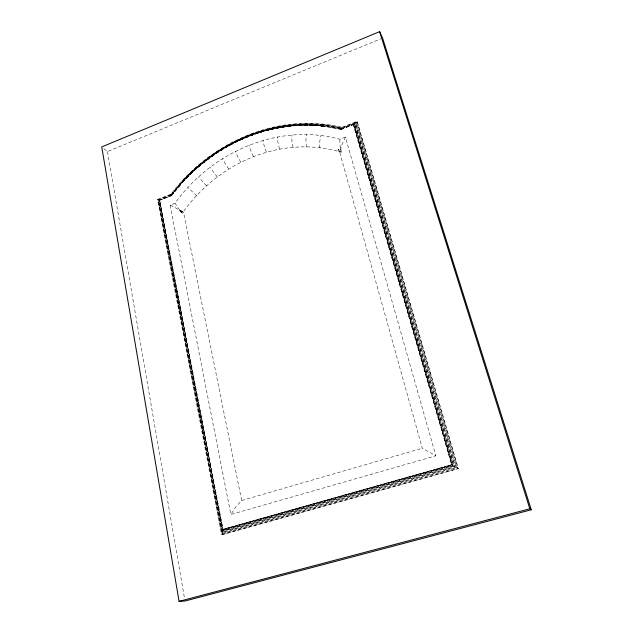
<?xml version="1.0" encoding="UTF-8"?>
<svg xmlns="http://www.w3.org/2000/svg" width="633" height="633" viewBox="0 0 633 633"><rect width="100%" height="100%" fill="white"/><g stroke="black" fill="none" stroke-linecap="round" stroke-linejoin="round"><path stroke-width="0.47" stroke-dasharray="3.17 2.37" d="M357.423 122.09L340.404 128.76L341.203 129.417L341.939 127.296L357.012 121.401L357.423 122.09L458.332 468.586L221.637 534.782L157.506 199.435L170.973 194.165A165.719 147.916 -49.1 0 1 341.939 127.296L342.374 127.969A165.466 147.742 -49.1 0 0 171.63 194.711L158.171 199.965L157.506 199.435L159.793 200.242L159.128 199.617L222.871 531.918L221.637 534.782L458.332 468.586M171.163 194.529L158.005 199.672L222.017 534.015L457.2 467.929L356.601 122.027L354.219 124.337L353.079 123.807L451.582 464.693L458.031 468.396L357.012 121.401L356.601 122.027L341.883 127.779L326.224 124.915A165.166 147.418 -49.1 0 0 181.734 181.79L170.483 195.178L171.416 195.739L170.973 194.165L171.63 194.711M345.452 137.092L341.614 145.368L339.834 152.743L422.29 448.235L435.86 455.815L230.855 514.487L170.087 205.108L175.088 203.169C211.375 152.3 278.275 122.359 339.905 139.244L345.452 137.092L435.86 455.815M338.426 149.333L338.006 150.068L339.834 152.743L340.253 152.015L338.426 149.333L339.415 149.523L341.242 152.205C281.02 134.331 217.364 163.037 182.312 213.21L179.622 211.018L180.286 210.219L183.594 212.72L241.664 500.529L236.323 506.194L230.855 514.487M171.314 194.853L181.972 182.019A164.635 146.935 -49.1 0 1 326.027 125.326L341.812 128.214M170.894 195.518L182.019 182.13A162.452 144.846 -49.1 0 1 324.223 126.165L341.353 129.322M171.155 195.684L182.304 182.336A163.71 146.088 -49.1 0 1 325.591 125.967M171.306 195.739L182.399 182.431A162.57 144.997 -49.1 0 1 324.689 126.442M171.416 195.739L182.439 182.478A163.005 145.424 -49.1 0 1 325.14 126.347M103.875 148.652L107.452 151.572L380.742 38.835M159.192 200.17L171.488 195.368M340.673 129.187L355.35 123.538L454.858 466.592L222.871 531.918L223.164 529.948L222.436 529.394L451.582 464.693M171.503 195.55L159.453 200.257L223.038 531.316L454.162 466.197L354.947 123.886L340.886 129.385M159.643 200.297L171.488 195.668M341.052 129.441L354.575 124.155L453.529 465.833L223.14 530.778L159.548 199.949M170.087 205.108L179.732 210.053L182.312 213.21M341.242 152.205L340.752 148.043M241.664 500.529L422.29 448.235M222.856 529.449L451.835 464.851L222.919 529.473M223.077 529.663L452.112 465.018L353.625 124.408M223.164 529.948L452.492 465.239L353.91 124.416M341.614 128.903L323.938 125.745A162.61 144.949 -49.1 0 0 181.616 181.774M341.488 129.148L325.362 126.196A163.33 145.725 -49.1 0 0 182.399 182.431M341.203 129.417L324.476 126.371A162.467 144.886 -49.1 0 0 182.249 182.328M179.416 210.18L183.594 212.72L180.286 210.219M196.792 195.787L187.954 187.684M179.732 210.053L178.451 208.32A12.557 2.097 53.6 0 1 175.096 203.169M356.181 122.596L456.393 467.47L222.357 533.279L158.464 199.878M354.219 124.337L452.967 465.508L223.188 530.319L159.745 200.147M353.341 124.234L451.835 464.851M158.171 199.965L222.302 534.845M107.452 151.572L184.464 598.106M340.396 148.177L340.111 145.946A13.214 3.561 85 0 1 339.905 139.252M182.082 182.185A162.436 144.838 -49.1 0 1 324.278 126.236M182.431 182.478A162.752 145.179 -49.1 0 1 324.911 126.434M206.651 185.88A11.671 0.665 47.6 0 1 198.588 176.979M217.341 176.908A11.695 1.179 52.8 0 1 210.116 167.278M228.774 168.964A11.726 1.677 58 0 1 222.444 158.677M240.833 162.135A11.774 2.168 63.3 0 1 235.46 151.263M253.429 156.486A11.821 2.643 68.7 0 1 249.038 145.123M266.422 152.086A11.877 3.102 74.3 0 1 263.067 140.32M279.707 149.008A11.948 3.529 79.9 0 1 277.412 136.918M293.142 147.283A12.019 3.933 85.7 0 1 291.932 134.987M306.601 146.959A12.098 4.304 -88.3 0 1 306.491 134.56M319.942 148.059A12.177 4.637 -82.2 0 1 320.939 135.676M182.162 182.201L171.416 195.138L158.859 200.044L222.642 532.575L455.602 467.019L355.762 123.103L341.717 128.586L325.813 125.674A164.153 146.492 -49.1 0 0 182.162 182.201"/><path stroke-width="0.95" d="M379.618 31.65L101.723 146.903L179.076 601.35L184.963 601.026L531.277 509.779L382.569 38.083L379.618 31.65L529.829 508.797L531.277 509.779M179.076 601.35L529.829 508.797"/></g></svg>
